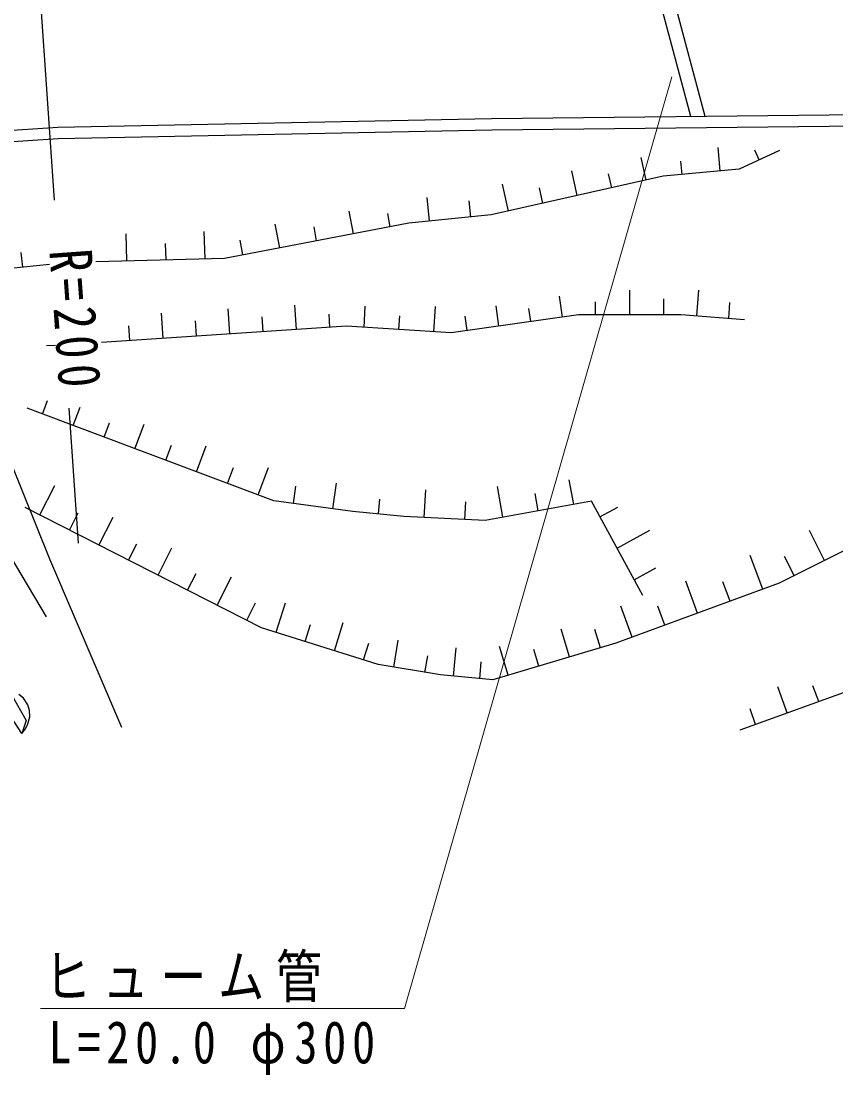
# Model space of a CAD drawing. Units: millimetres, scale not verified. Extents: x 40000 to 680000, y 20000 to 380000.
# Drawn here: x 239812 to 275032, y 249750 to 295284 of the extents above; entities that cross this region are included whole.
import ezdxf

# ---------------------------------------------------------------- set-up
doc = ezdxf.new("R2010")
doc.units = ezdxf.units.MM
doc.header["$LTSCALE"] = 1000
doc.layers.add('M-BGD', color=7, linetype='Continuous', lineweight=25)
doc.layers.add('M-STR-HTXT', color=7, linetype='Continuous', lineweight=13)
doc.styles.add('ＭＳ ゴシック', font='')
doc.styles.get('ＭＳ ゴシック').set_extended_font_data('MS Gothic')

msp = doc.modelspace()

# ---------------------------------------------------------------- linework, layer by layer
at = {"layer": 'M-BGD'}
for p, q in [((263730, 310014), (268750, 291169)), ((264359, 309987), (269369, 291176)), ((240175, 302911), (241247, 287540)), ((241400, 290694), (260145, 291077)), ((260145, 291077), (278873, 291278)), ((229132, 289921), (241400, 290694)), ((260153, 290577), (241421, 290194)), ((278820, 290778), (260153, 290577)), ((241421, 290194), (229163, 289422)), ((270030, 288809), (269935, 289817)), ((272591, 289690), (270849, 288886)), ((271720, 289288), (271526, 289708)), ((266827, 288410), (266609, 289384)), ((268390, 288654), (268335, 289237)), ((263854, 287742), (263613, 288812)), ((265340, 288076), (265203, 288690)), ((270849, 288886), (267571, 288577)), ((267571, 288577), (260137, 286908)), ((260880, 287075), (260618, 288240)), ((262367, 287409), (262216, 288079)), ((257461, 286642), (257359, 287661)), ((259245, 286819), (259176, 287511)), ((254180, 286097), (253994, 287068)), ((255772, 286401), (255664, 286970)), ((260137, 286908), (256569, 286553)), ((256569, 286553), (248606, 285033)), ((250995, 285489), (250801, 286506)), ((244389, 284919), (244358, 286094)), ((247763, 285010), (247731, 286189)), ((252587, 285793), (252473, 286390)), ((246076, 284965), (246057, 285671)), ((249402, 285185), (249282, 285813)), ((239883, 284652), (239819, 285281)), ((241047, 284769), (237117, 284372)), ((248606, 285033), (243044, 284883)), ((263218, 282491), (263090, 283401)), ((266121, 282592), (266119, 283655)), ((267599, 282595), (267597, 283287)), ((269024, 282542), (269112, 283657)), ((248837, 281766), (248766, 282852)), ((251719, 281955), (251650, 283009)), ((254634, 282050), (254691, 282970)), ((257652, 281863), (257719, 282951)), ((260468, 282105), (260346, 282975)), ((261843, 282298), (261764, 282861)), ((264644, 282589), (264643, 283154)), ((270396, 282434), (270450, 283119)), ((245956, 281577), (245885, 282657)), ((247396, 281671), (247353, 282331)), ((250278, 281860), (250236, 282502)), ((253159, 282049), (253122, 282622)), ((256143, 281956), (256180, 282551)), ((263905, 282587), (258406, 281816)), ((259093, 281912), (259006, 282537)), ((268337, 282597), (263905, 282587)), ((271082, 282380), (268337, 282597)), ((253880, 282096), (243293, 281402)), ((244515, 281482), (244473, 282119)), ((258406, 281816), (253880, 282096)), ((241298, 281271), (240913, 281246)), ((237482, 280864), (241044, 272054)), ((240737, 278306), (240955, 278888)), ((235619, 278394), (240902, 269539)), ((250731, 274560), (240070, 278555)), ((241874, 278562), (242281, 272730)), ((242069, 277806), (242365, 278597)), ((232554, 278177), (240032, 265068)), ((243402, 277307), (243633, 277924)), ((244734, 276807), (245131, 277865)), ((239840, 264506), (231739, 277024)), ((246067, 276308), (246312, 276961)), ((247399, 275809), (247819, 276928)), ((248732, 275309), (248991, 276000)), ((250064, 274810), (250507, 275992)), ((240623, 273944), (241269, 275213)), ((251585, 274444), (251685, 275182)), ((253293, 274212), (253442, 275312)), ((257240, 273841), (257300, 275033)), ((260641, 273847), (260402, 275170)), ((263697, 274399), (263506, 275460)), ((255254, 273991), (255315, 274626)), ((262169, 274123), (262034, 274872)), ((250201, 269072), (239985, 274268)), ((254147, 274097), (250731, 274560)), ((258998, 273753), (259036, 274512)), ((264461, 274537), (259877, 273709)), ((266690, 270470), (264461, 274537)), ((264833, 273859), (265607, 274283)), ((279105, 274264), (272572, 270997)), ((241900, 273294), (242278, 274037)), ((243177, 272645), (243792, 273853)), ((256362, 273885), (254147, 274097)), ((259877, 273709), (256362, 273885)), ((265576, 272503), (266995, 273282)), ((274532, 271977), (273883, 273275)), ((244454, 271995), (244814, 272702)), ((245731, 271346), (246329, 272521)), ((241044, 272054), (244153, 264781)), ((271867, 270738), (271331, 272197)), ((273225, 271324), (272811, 272153)), ((247008, 270696), (247375, 271417)), ((266318, 271148), (267248, 271657)), ((248285, 270047), (248910, 271276)), ((272572, 270997), (265516, 268409)), ((269044, 269703), (268540, 271077)), ((270455, 270221), (270148, 271057)), ((249563, 269397), (249946, 270151)), ((250832, 268874), (251234, 270155)), ((285863, 270062), (270881, 264652)), ((266221, 268668), (265733, 270000)), ((267633, 269185), (267335, 269997)), ((252093, 268478), (252323, 269210)), ((253354, 268081), (253736, 269295)), ((255246, 267487), (250201, 269072)), ((263523, 267812), (263163, 269015)), ((264852, 268210), (264617, 268992)), ((254615, 267685), (254843, 268409)), ((255919, 267372), (256116, 268534)), ((258505, 266976), (258620, 268200)), ((265516, 268409), (260202, 266817)), ((260866, 267016), (260493, 268262)), ((257266, 267144), (257387, 267853)), ((262195, 267414), (261979, 268136)), ((257940, 267030), (255246, 267487)), ((259637, 266870), (259705, 267594)), ((260202, 266817), (257940, 267030)), ((272924, 265390), (272517, 266517)), ((274286, 265882), (274041, 266559)), ((239922, 266025), (239719, 266192)), ((240102, 265748), (239922, 266025)), ((240171, 265494), (240102, 265748)), ((240191, 265228), (240171, 265494)), ((271562, 264898), (271318, 265574)), ((240032, 265068), (239840, 264506)), ((240107, 264926), (240191, 265228)), ((239840, 264506), (240002, 264706)), ((240002, 264706), (240107, 264926))]:
    msp.add_line(p, q, dxfattribs=at)
at = {"layer": 'M-STR-HTXT'}
for p, q in [((267940, 292878), (256385, 252616)), ((256385, 252616), (240658, 252616))]:
    msp.add_line(p, q, dxfattribs=at)

# ---------------------------------------------------------------- texts
at = {"layer": 'M-BGD', "insert": (241004, 285369), "char_height": 1833, "attachment_point": 7, "rotation": 274.1, "style": 'ＭＳ ゴシック'}
msp.add_mtext('\\T1.25;\\W0.8;R=200', dxfattribs=at)
at = {"layer": 'M-STR-HTXT', "char_height": 1833, "attachment_point": 7, "style": 'ＭＳ ゴシック'}
for s, insert in [('\\T1.25;\\W0.8;ヒューム管', (240824, 252891)), ('\\T1.25;\\W0.8;L=20.0\\~φ300', (241001, 249750))]:
    msp.add_mtext(s, dxfattribs=dict(at, insert=insert))

doc.saveas('drawing.dxf')
